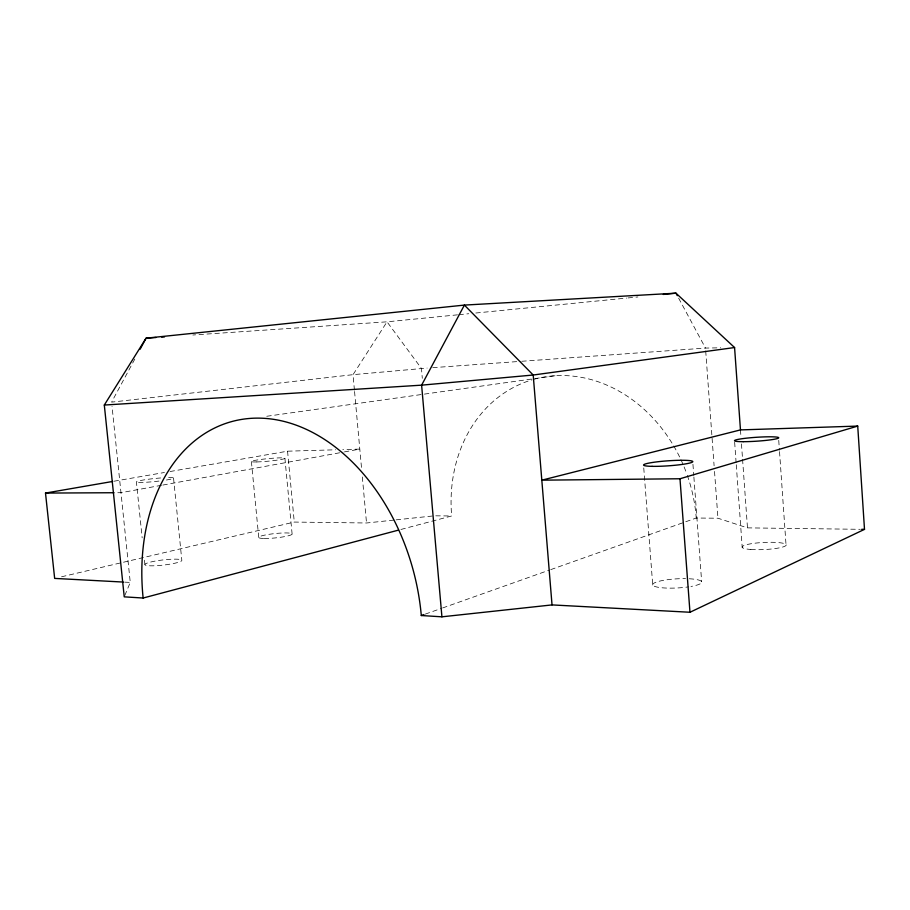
<?xml version="1.0" encoding="UTF-8"?>
<svg xmlns="http://www.w3.org/2000/svg" width="910" height="910" viewBox="0 0 910 910"><rect width="100%" height="100%" fill="white"/><g stroke="black" fill="none" stroke-linecap="round" stroke-linejoin="round"><path stroke-width="0.68" stroke-dasharray="4.55 3.41" d="M124.784 595.527L130.266 582.434L112.032 406.315M134.805 359.086L111.6 402.14L353.023 374.67L427.097 368.072M425.3 614.102L441.316 608.426M442.647 607.948L549.424 570.092M550.755 569.615L696.241 518.029L717.944 518.222L747.485 527.868L860.268 529.313M400.935 529.461L451.667 515.97A142.438 120.495 71.8 0 1 532.02 379.845M61.55 576.792L122.145 562.539M123.521 562.221L294.283 522.067L366.525 522.988L394.781 519.997M161.48 485.303L120.973 492.697L115.388 492.731M162.879 485.053L343.036 452.156M344.435 451.906L359.803 449.096L342.808 449.585M114.057 481.208L164.437 472.495M170.033 471.528L287.56 451.189L335.722 449.79M266.767 416.268L555.02 375.75M396.191 519.849L434.32 515.811L451.667 515.97M457.502 314.837L387.023 321.822L192.84 335.005M458.913 314.689L468.775 313.723M475.828 313.017L626.637 298.071M628.048 297.934L637.91 296.956M432.75 367.663L520.372 361.372M521.783 361.27L705.489 348.075L720.72 347.802M124.659 582.138L130.266 582.434M678.655 298.173L705.489 348.075M160.626 477.966A18.689 1.513 -5.9 0 0 136.398 481.856L142.165 537.833M144.463 560.241L144.895 564.439M173.548 478.137L181.841 560.458A18.609 2.582 -6.6 0 1 153.631 565.804A18.609 2.582 -6.6 0 1 154.598 561.197A18.609 2.582 -6.6 0 1 181.841 560.458M251.399 461.541L258.747 537.457M287.56 451.189L294.283 522.067M284.91 458.242L292.099 533.92M354.422 390.117L353.023 374.67L387.023 321.822L421.455 368.47L422.308 378.298M354.559 391.516L361.577 468.616M362.339 476.976L366.525 522.988M643.757 467.945L652.72 584.903A24.559 4.573 -3.1 0 0 688.722 586.836M692.942 464.271L693.784 475.589M693.886 476.999L701.655 581.74M705.705 350.919L714.1 465.761M714.521 471.425L717.944 518.222M740.467 429.907L740.967 436.902M741.468 443.898L742.469 457.901M742.571 459.3L747.485 527.868M734.654 442.294L736.167 463.326M736.27 464.726L742.219 547.422M778.744 440.349L779.426 450.2M779.529 451.599L786.001 544.476M168.646 477.557A18.689 1.513 -5.9 0 1 165.017 480.241M158.988 481.072A18.689 1.513 -5.9 0 1 136.398 481.856M689.268 578.771A24.559 4.573 -3.1 0 1 690.952 586.472M652.766 585.016A24.559 4.573 -3.1 0 1 685.537 578.658M533.328 379.47A142.438 120.495 71.8 0 1 672.285 443.568M673.707 445.945A142.438 120.495 71.8 0 1 680.293 458.333M680.896 459.618A142.438 120.495 71.8 0 1 686.845 474.019M687.312 475.35A142.438 120.495 71.8 0 1 696.241 518.029M256.825 461.939A16.846 1.274 -5.5 0 0 284.534 458.606A16.846 1.274 -5.5 0 0 263.126 459.163A16.846 1.274 -5.5 0 0 256.825 461.939M750.852 549.469A22.09 3.56 -2.8 0 0 786.047 545.409A22.09 3.56 -2.8 0 0 755.55 543.122A22.09 3.56 -2.8 0 0 750.852 549.469M264.207 538.481A16.778 2.184 -5.9 0 0 291.746 534.523A16.778 2.184 -5.9 0 0 270.338 534.136A16.778 2.184 -5.9 0 0 264.207 538.481"/><path stroke-width="1.36" d="M140.106 349.247L146.066 338.179L464.396 305.089L675.971 293.179L734.575 347.54L740.467 429.907L541.814 480.173L679.986 478.762L857.72 426.085L864.5 529.358L689.973 612.259L552.029 604.911L441.919 616.821L421.296 615.524A190.19 135.681 74.6 0 0 264.162 418.327A190.19 135.681 74.6 0 0 143.132 598.029L124.238 596.846L104.309 405.052L146.066 338.179L155.997 337.508M421.296 615.524L423.958 614.58M143.132 598.029L398.193 530.189M123.259 582.059L54.657 578.407L45.5 493.072L112.658 481.458M734.575 347.54L533.203 375.022L421.614 385.158L104.309 405.052M663.288 294.442L675.971 293.179L677.313 295.682M161.661 337.121L164.494 336.927M740.467 429.907L857.72 426.085M45.5 493.072L113.989 492.731M861.679 529.324L864.5 529.358M441.919 616.821L421.614 385.158L464.396 305.089L533.203 375.022L552.029 604.911M679.986 478.762L689.973 612.259M652.072 466.341A24.706 2.514 -4 0 0 692.373 462.121A24.706 2.514 -4 0 0 660.046 461.507A24.706 2.514 -4 0 0 652.072 466.341M743.152 441.68A22.204 1.956 -3.8 0 0 778.562 438.04A22.204 1.956 -3.8 0 0 748.054 437.994A22.204 1.956 -3.8 0 0 743.152 441.68"/></g></svg>
